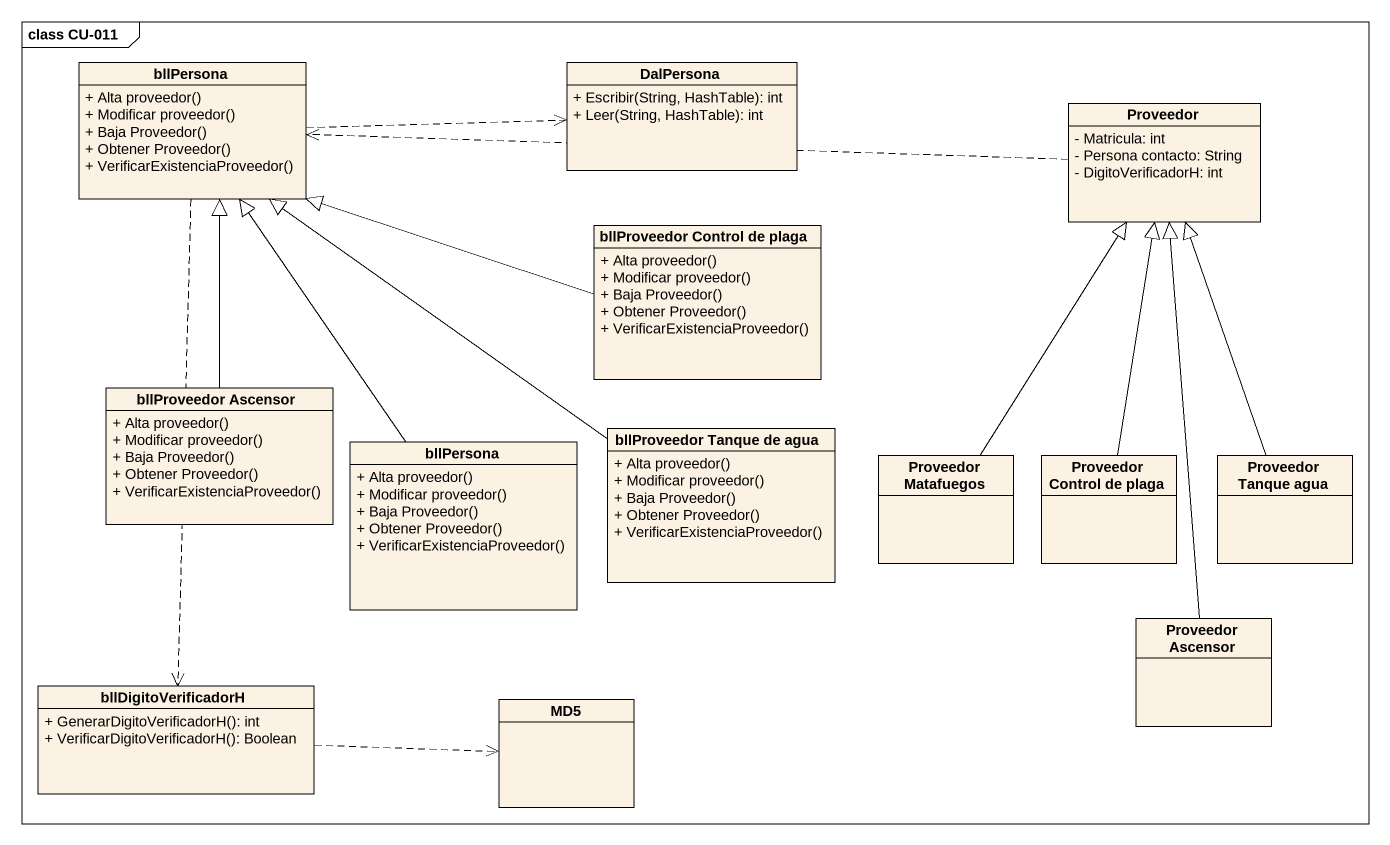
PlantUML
@startuml
mainframe class CU-011
hide circle
hide empty members
skinparam classAttributeIconSize 0
class bllPersona {
  + Alta proveedor()
  + Modificar proveedor()
  + Baja Proveedor()
  + Obtener Proveedor()
  + VerificarExistenciaProveedor()
}
class DalPersona {
  + Escribir(String, HashTable): int
  + Leer(String, HashTable): int
}
class Proveedor {
  - Matricula: int
  - Persona contacto: String
  - DigitoVerificadorH: int
}
class "bllProveedor Control de plaga" as bllProveedor_Control_de {
  + Alta proveedor()
  + Modificar proveedor()
  + Baja Proveedor()
  + Obtener Proveedor()
  + VerificarExistenciaProveedor()
}
class "bllProveedor Ascensor" as bllProveedor_Ascensor {
  + Alta proveedor()
  + Modificar proveedor()
  + Baja Proveedor()
  + Obtener Proveedor()
  + VerificarExistenciaProveedor()
}
class "bllPersona" as bllPersona_2 {
  + Alta proveedor()
  + Modificar proveedor()
  + Baja Proveedor()
  + Obtener Proveedor()
  + VerificarExistenciaProveedor()
}
class "bllProveedor Tanque de agua" as bllProveedor_Tanque_de_agua {
  + Alta proveedor()
  + Modificar proveedor()
  + Baja Proveedor()
  + Obtener Proveedor()
  + VerificarExistenciaProveedor()
}
class "Proveedor Matafuegos" as Proveedor_Matafuegos
class "Proveedor Control de plaga" as Proveedor_Control_de_plaga
class "Proveedor Tanque agua" as Proveedor_Tanque_agua
class "Proveedor Ascensor" as Proveedor_Ascensor
class bllDigitoVerificadorH {
  + GenerarDigitoVerificadorH(): int
  + VerificarDigitoVerificadorH(): Boolean
}
class MD5
bllPersona .right.> DalPersona
bllPersona ..> bllDigitoVerificadorH
Proveedor .left.> bllPersona
bllProveedor_Control_de -left-|> bllPersona
bllProveedor_Ascensor -up-|> bllPersona
bllPersona_2 -up-|> bllPersona
bllProveedor_Tanque_de_agua -up-|> bllPersona
Proveedor_Matafuegos -up-|> Proveedor
Proveedor_Control_de_plaga -up-|> Proveedor
Proveedor_Tanque_agua -up-|> Proveedor
Proveedor_Ascensor -up-|> Proveedor
bllDigitoVerificadorH .right.> MD5
@enduml
